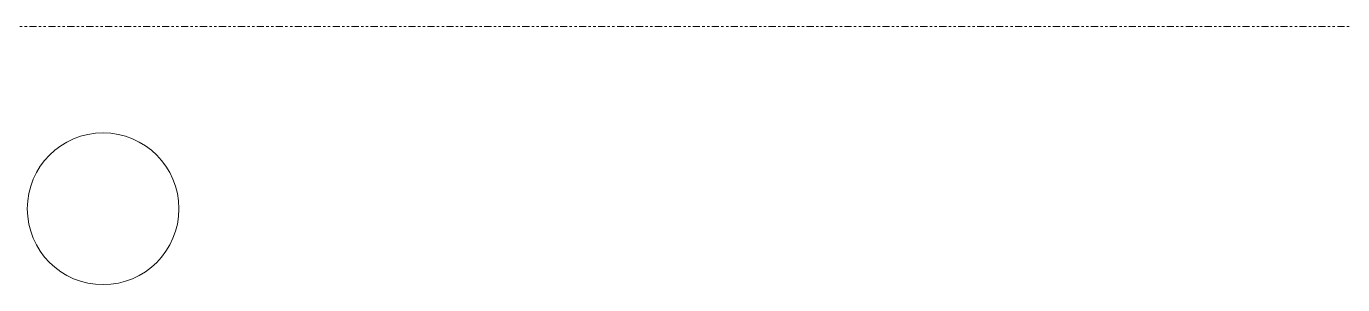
# Model space of a CAD drawing. Header units: inches. Extents: x -1551 to 2054, y 9767 to 12269.
# Drawn here: x 276 to 345.4, y 12255.1 to 12268.7 of the extents above; entities that cross this region are included whole.
import ezdxf

# ---------------------------------------------------------------- set-up
doc = ezdxf.new("R2010")
doc.units = ezdxf.units.IN
doc.header["$MEASUREMENT"] = 0
doc.linetypes.add('Double Dash 3_8_', pattern=[1, 0.375, -0.125, 0.125, -0.125, 0.125, -0.125])
for name, color, linetype, lineweight in [('0-1', 7, 'Continuous', 5), ('0-2', 7, 'Continuous', 9), ('0-3', 250, 'Double Dash 3_8_', 15), ('C-PROP-LINE-1', 250, 'Double Dash 3_8_', 15), ('E-LITE-EQPM-1', 7, 'Continuous', 9)]:
    doc.layers.add(name, color=color, linetype=linetype, lineweight=lineweight)

# ---------------------------------------------------------------- blocks, each defined once
blk = doc.blocks.new('Pathway_Cooper_McGraw-Edison _BSC-BRC_Round - Pathway_Cooper_McGraw-Edison _BSC-BRC_Round-2028611-KEY PLAN - 1ST FLOOR')
at = {"layer": 'E-LITE-EQPM-1'}
for start, end in [(360, 180), (180, 360)]:
    blk.add_arc((0, 0), 4, start, end, dxfattribs=at)
blk = doc.blocks.new('Family - ___-1878357-KEY PLAN - 1ST FLOOR')
at = {"layer": 'C-PROP-LINE-1'}
blk.add_line((-3989.611, 12268.69), (-1910.824, 12268.69), dxfattribs=at)
blk = doc.blocks.new('CTR - 1st Phase - Shell_rvt-1-KEY PLAN - 1ST FLOOR')
at = {"layer": '0-2'}
blk.add_blockref('Pathway_Cooper_McGraw-Edison _BSC-BRC_Round - Pathway_Cooper_McGraw-Edison _BSC-BRC_Round-2028611-KEY PLAN - 1ST FLOOR', (-3684.721, 12259.076), dxfattribs=at)
at = {"layer": '0-3'}
blk.add_blockref('Family - ___-1878357-KEY PLAN - 1ST FLOOR', (0, 0), dxfattribs=at)

msp = doc.modelspace()

# ---------------------------------------------------------------- block references
at = {"layer": '0-1'}
msp.add_blockref('CTR - 1st Phase - Shell_rvt-1-KEY PLAN - 1ST FLOOR', (3964.779, 0), dxfattribs=at)

doc.saveas('drawing.dxf')
